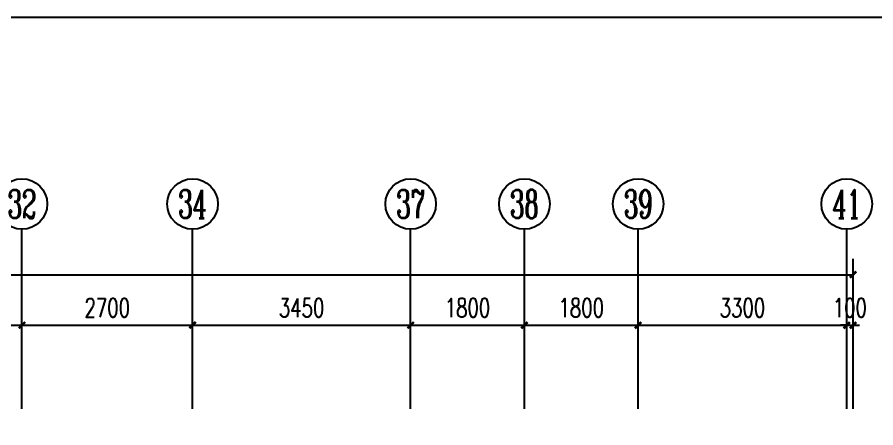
# Model space of a CAD drawing. Extents: x -993182 to -819982, y 169304 to 600104.
# Drawn here: x -939675 to -926088, y 321299 to 327804 of the extents above; entities that cross this region are included whole.
import ezdxf
from ezdxf.enums import TextEntityAlignment as Align

# ---------------------------------------------------------------- set-up
doc = ezdxf.new("R2010")
doc.units = 0
doc.header["$LTSCALE"] = 1000
doc.header["$MEASUREMENT"] = 0
for name, color, linetype in [('AXIS', 3, 'Continuous'), ('AXIS_TEXT', 7, 'Continuous'), ('表格', 157, 'Continuous'), ('面层', 215, 'Continuous')]:
    doc.layers.add(name, color=color, linetype=linetype)
doc.styles.add('_TCH_AXIS', font='COMPLEX', dxfattribs={"bigfont": 'GBCBIG'})
doc.styles.add('_TCH_DIM_T3', font='SIMPLEX', dxfattribs={"width": 0.705882, "bigfont": 'GBCBIG'})
doc.styles.add('COMPLEX', font='COMPLEX')
doc.dimstyles.new('_TCH_ARCH&&100', dxfattribs={"dimtxt": 297.5, "dimasz": 100, "dimexe": 250, "dimexo": 300, "dimgap": 126.25, "dimtad": 1, "dimdec": 0, "dimzin": 0, "dimdsep": 46, "dimtxsty": '_TCH_DIM_T3', "dimblk": 'ARCHTICK', "dimcen": 0.09, "dimclrt": 7, "dimazin": 2, "dimtfac": 1, "dimtdec": 0, "dimtix": 1, "dimtmove": 2, "dimatfit": 3, "dimfxl": 0, "dimtolj": 1, "dimtzin": 0, "dimarcsym": 0})

# ---------------------------------------------------------------- blocks, each defined once
blk = doc.blocks.new('_AXISO')
blk.add_circle((0, 0), 0.5)
at = {"layer": 'AXIS_TEXT', "style": 'COMPLEX', "width": 1.041667}
blk.add_attdef('A', text='', height=0.56, dxfattribs=at).set_placement((-0.25, -0.28), (0.25, -0.28), align=Align.FIT)
blk = doc.blocks.new('_ArchTick')
at = {"color": 0, "linetype": 'ByBlock', "const_width": 0.4}
blk.add_lwpolyline([(-0.5, -0.5), (0.5, 0.5)], dxfattribs=at)
blk = doc.blocks.new('*D862')
at = {"layer": 'AXIS', "color": 0, "lineweight": -2}
for p, q in [((-343309, -422720), (-343309, -420344)), ((-287609, -422720), (-287609, -420344)), ((-343309, -420594), (-287609, -420594))]:
    blk.add_line(p, q, dxfattribs=at)
at = {"layer": 'Defpoints', "color": 0}
for p in [(-287609, -420594), (-343309, -423020), (-287609, -423020)]:
    blk.add_point(p, dxfattribs=at)
at = {"layer": 'AXIS', "color": 0, "lineweight": -2, "xscale": 100, "yscale": 100, "zscale": 100, "rotation": 180}
blk.add_blockref('_ArchTick', (-343309, -420594), dxfattribs=at)
at = {"layer": 'AXIS', "color": 0, "lineweight": -2, "xscale": 100, "yscale": 100, "zscale": 100}
blk.add_blockref('_ArchTick', (-287609, -420594), dxfattribs=at)
at = {"layer": 'AXIS', "color": 7, "insert": (-315459, -420319), "char_height": 297.5, "attachment_point": 5, "style": '_TCH_DIM_T3'}
blk.add_mtext('\\A1;55700', dxfattribs=at)
blk = doc.blocks.new('*D879')
at = {"layer": 'AXIS', "color": 0, "lineweight": -2}
for p, q in [((-302759, -422720), (-302759, -421144)), ((-300759, -422720), (-300759, -421144)), ((-302759, -421394), (-300759, -421394))]:
    blk.add_line(p, q, dxfattribs=at)
at = {"layer": 'Defpoints', "color": 0}
for p in [(-300759, -421394), (-302759, -423020), (-300759, -423020)]:
    blk.add_point(p, dxfattribs=at)
at = {"layer": 'AXIS', "color": 0, "lineweight": -2, "xscale": 100, "yscale": 100, "zscale": 100, "rotation": 180}
blk.add_blockref('_ArchTick', (-302759, -421394), dxfattribs=at)
at = {"layer": 'AXIS', "color": 0, "lineweight": -2, "xscale": 100, "yscale": 100, "zscale": 100}
blk.add_blockref('_ArchTick', (-300759, -421394), dxfattribs=at)
at = {"layer": 'AXIS', "color": 7, "insert": (-301759, -421119), "char_height": 297.5, "attachment_point": 5, "style": '_TCH_DIM_T3'}
blk.add_mtext('\\A1;2000', dxfattribs=at)
blk = doc.blocks.new('*D880')
at = {"layer": 'AXIS', "color": 0, "lineweight": -2}
for p, q in [((-300759, -422720), (-300759, -421144)), ((-298059, -422720), (-298059, -421144)), ((-300759, -421394), (-298059, -421394))]:
    blk.add_line(p, q, dxfattribs=at)
at = {"layer": 'Defpoints', "color": 0}
for p in [(-298059, -421394), (-300759, -423020), (-298059, -423020)]:
    blk.add_point(p, dxfattribs=at)
at = {"layer": 'AXIS', "color": 0, "lineweight": -2, "xscale": 100, "yscale": 100, "zscale": 100, "rotation": 180}
blk.add_blockref('_ArchTick', (-300759, -421394), dxfattribs=at)
at = {"layer": 'AXIS', "color": 0, "lineweight": -2, "xscale": 100, "yscale": 100, "zscale": 100}
blk.add_blockref('_ArchTick', (-298059, -421394), dxfattribs=at)
at = {"layer": 'AXIS', "color": 7, "insert": (-299409, -421119), "char_height": 297.5, "attachment_point": 5, "style": '_TCH_DIM_T3'}
blk.add_mtext('\\A1;2700', dxfattribs=at)
blk = doc.blocks.new('*D881')
at = {"layer": 'AXIS', "color": 0, "lineweight": -2}
for p, q in [((-298059, -422720), (-298059, -421144)), ((-294609, -422720), (-294609, -421144)), ((-298059, -421394), (-294609, -421394))]:
    blk.add_line(p, q, dxfattribs=at)
at = {"layer": 'Defpoints', "color": 0}
for p in [(-294609, -421394), (-298059, -423020), (-294609, -423020)]:
    blk.add_point(p, dxfattribs=at)
at = {"layer": 'AXIS', "color": 0, "lineweight": -2, "xscale": 100, "yscale": 100, "zscale": 100, "rotation": 180}
blk.add_blockref('_ArchTick', (-298059, -421394), dxfattribs=at)
at = {"layer": 'AXIS', "color": 0, "lineweight": -2, "xscale": 100, "yscale": 100, "zscale": 100}
blk.add_blockref('_ArchTick', (-294609, -421394), dxfattribs=at)
at = {"layer": 'AXIS', "color": 7, "insert": (-296334, -421119), "char_height": 297.5, "attachment_point": 5, "style": '_TCH_DIM_T3'}
blk.add_mtext('\\A1;3450', dxfattribs=at)
blk = doc.blocks.new('*D882')
at = {"layer": 'AXIS', "color": 0, "lineweight": -2}
for p, q in [((-294609, -422720), (-294609, -421144)), ((-292809, -422720), (-292809, -421144)), ((-294609, -421394), (-292809, -421394))]:
    blk.add_line(p, q, dxfattribs=at)
at = {"layer": 'Defpoints', "color": 0}
for p in [(-292809, -421394), (-294609, -423020), (-292809, -423020)]:
    blk.add_point(p, dxfattribs=at)
at = {"layer": 'AXIS', "color": 0, "lineweight": -2, "xscale": 100, "yscale": 100, "zscale": 100, "rotation": 180}
blk.add_blockref('_ArchTick', (-294609, -421394), dxfattribs=at)
at = {"layer": 'AXIS', "color": 0, "lineweight": -2, "xscale": 100, "yscale": 100, "zscale": 100}
blk.add_blockref('_ArchTick', (-292809, -421394), dxfattribs=at)
at = {"layer": 'AXIS', "color": 7, "insert": (-293709, -421119), "char_height": 297.5, "attachment_point": 5, "style": '_TCH_DIM_T3'}
blk.add_mtext('\\A1;1800', dxfattribs=at)
blk = doc.blocks.new('*D883')
at = {"layer": 'AXIS', "color": 0, "lineweight": -2}
for p, q in [((-292809, -422720), (-292809, -421144)), ((-291009, -422720), (-291009, -421144)), ((-292809, -421394), (-291009, -421394))]:
    blk.add_line(p, q, dxfattribs=at)
at = {"layer": 'Defpoints', "color": 0}
for p in [(-291009, -421394), (-292809, -423020), (-291009, -423020)]:
    blk.add_point(p, dxfattribs=at)
at = {"layer": 'AXIS', "color": 0, "lineweight": -2, "xscale": 100, "yscale": 100, "zscale": 100, "rotation": 180}
blk.add_blockref('_ArchTick', (-292809, -421394), dxfattribs=at)
at = {"layer": 'AXIS', "color": 0, "lineweight": -2, "xscale": 100, "yscale": 100, "zscale": 100}
blk.add_blockref('_ArchTick', (-291009, -421394), dxfattribs=at)
at = {"layer": 'AXIS', "color": 7, "insert": (-291909, -421119), "char_height": 297.5, "attachment_point": 5, "style": '_TCH_DIM_T3'}
blk.add_mtext('\\A1;1800', dxfattribs=at)
blk = doc.blocks.new('*D884')
at = {"layer": 'AXIS', "color": 0, "lineweight": -2}
for p, q in [((-291009, -422720), (-291009, -421144)), ((-287709, -422720), (-287709, -421144)), ((-291009, -421394), (-287709, -421394))]:
    blk.add_line(p, q, dxfattribs=at)
at = {"layer": 'Defpoints', "color": 0}
for p in [(-287709, -421394), (-291009, -423020), (-287709, -423020)]:
    blk.add_point(p, dxfattribs=at)
at = {"layer": 'AXIS', "color": 0, "lineweight": -2, "xscale": 100, "yscale": 100, "zscale": 100, "rotation": 180}
blk.add_blockref('_ArchTick', (-291009, -421394), dxfattribs=at)
at = {"layer": 'AXIS', "color": 0, "lineweight": -2, "xscale": 100, "yscale": 100, "zscale": 100}
blk.add_blockref('_ArchTick', (-287709, -421394), dxfattribs=at)
at = {"layer": 'AXIS', "color": 7, "insert": (-289359, -421119), "char_height": 297.5, "attachment_point": 5, "style": '_TCH_DIM_T3'}
blk.add_mtext('\\A1;3300', dxfattribs=at)
blk = doc.blocks.new('*D885')
at = {"layer": 'AXIS', "color": 0, "lineweight": -2}
for p, q in [((-287709, -422720), (-287709, -421144)), ((-287609, -422720), (-287609, -421144)), ((-287709, -421394), (-287809, -421394)), ((-287709, -421394), (-287609, -421394)), ((-287609, -421394), (-287509, -421394))]:
    blk.add_line(p, q, dxfattribs=at)
at = {"layer": 'Defpoints', "color": 0}
for p in [(-287609, -421394), (-287709, -423020), (-287609, -423020)]:
    blk.add_point(p, dxfattribs=at)
at = {"layer": 'AXIS', "color": 0, "lineweight": -2, "xscale": 100, "yscale": 100, "zscale": 100}
blk.add_blockref('_ArchTick', (-287709, -421394), dxfattribs=at)
at = {"layer": 'AXIS', "color": 0, "lineweight": -2, "xscale": 100, "yscale": 100, "zscale": 100, "rotation": 180}
blk.add_blockref('_ArchTick', (-287609, -421394), dxfattribs=at)
at = {"layer": 'AXIS', "color": 7, "insert": (-287659, -421119), "char_height": 297.5, "attachment_point": 5, "style": '_TCH_DIM_T3'}
blk.add_mtext('\\A1;100', dxfattribs=at)
blk = doc.blocks.new('5#、7#楼参照')
at = {"layer": 'AXIS'}
for p, q in [((-300758.8, -422074.7), (-300758.8, -419874.4)), ((-298058.8, -422074.7), (-298058.8, -419874.4)), ((-294608.8, -422074.7), (-294608.8, -419874.4)), ((-292808.8, -422074.7), (-292808.8, -419874.4)), ((-291008.8, -422074.7), (-291008.8, -419874.4)), ((-287708.8, -422074.7), (-287708.8, -419874.4))]:
    blk.add_line(p, q, dxfattribs=at)
at = {"layer": '表格'}
blk.add_lwpolyline([(-351842.7, -416515.5), (-278242.7, -416515.5)], dxfattribs=at)
at = {"layer": 'AXIS'}
ref = blk.add_blockref('_AXISO', (-300758.8, -419474.4), dxfattribs=dict(at, xscale=800, yscale=800, zscale=800))
ref.add_attrib('A', '32', dxfattribs={"layer": 'AXIS_TEXT', "height": 452.55, "style": '_TCH_AXIS', "width": 0.636364}).set_placement((-300985.1, -419700.7), (-300532.5, -419700.7), align=Align.FIT)
ref = blk.add_blockref('_AXISO', (-298058.8, -419474.4), dxfattribs=dict(at, xscale=800, yscale=800, zscale=800))
ref.add_attrib('A', '34', dxfattribs={"layer": 'AXIS_TEXT', "height": 452.55, "style": '_TCH_AXIS', "width": 0.6}).set_placement((-298285.1, -419700.7), (-297832.5, -419700.7), align=Align.FIT)
ref = blk.add_blockref('_AXISO', (-294608.8, -419474.4), dxfattribs=dict(at, xscale=800, yscale=800, zscale=800))
ref.add_attrib('A', '37', dxfattribs={"layer": 'AXIS_TEXT', "height": 452.55, "style": '_TCH_AXIS', "width": 0.636364}).set_placement((-294835.1, -419700.7), (-294382.5, -419700.7), align=Align.FIT)
ref = blk.add_blockref('_AXISO', (-292808.8, -419474.4), dxfattribs=dict(at, xscale=800, yscale=800, zscale=800))
ref.add_attrib('A', '38', dxfattribs={"layer": 'AXIS_TEXT', "height": 452.55, "style": '_TCH_AXIS', "width": 0.636364}).set_placement((-293035.1, -419700.7), (-292582.5, -419700.7), align=Align.FIT)
ref = blk.add_blockref('_AXISO', (-291008.8, -419474.4), dxfattribs=dict(at, xscale=800, yscale=800, zscale=800))
ref.add_attrib('A', '39', dxfattribs={"layer": 'AXIS_TEXT', "height": 452.55, "style": '_TCH_AXIS', "width": 0.636364}).set_placement((-291235.1, -419700.7), (-290782.5, -419700.7), align=Align.FIT)
ref = blk.add_blockref('_AXISO', (-287708.8, -419474.4), dxfattribs=dict(at, xscale=800, yscale=800, zscale=800))
ref.add_attrib('A', '41', dxfattribs={"layer": 'AXIS_TEXT', "height": 452.55, "style": '_TCH_AXIS', "width": 0.7}).set_placement((-287935.1, -419700.7), (-287482.5, -419700.7), align=Align.FIT)
for p1, p2, distance, picture, middle in [((-343308.8, -423020), (-287608.8, -423020), 2425.6, '*D862', (-315458.8, -420319.4)), ((-302758.8, -423020), (-300758.8, -423020), 1625.6, '*D879', (-301758.8, -421119.4)), ((-300758.8, -423020), (-298058.8, -423020), 1625.6, '*D880', (-299408.8, -421119.4)), ((-298058.8, -423020), (-294608.8, -423020), 1625.6, '*D881', (-296333.8, -421119.4)), ((-294608.8, -423020), (-292808.8, -423020), 1625.6, '*D882', (-293708.8, -421119.4)), ((-292808.8, -423020), (-291008.8, -423020), 1625.6, '*D883', (-291908.8, -421119.4)), ((-291008.8, -423020), (-287708.8, -423020), 1625.6, '*D884', (-289358.8, -421119.4)), ((-287708.8, -423020), (-287608.8, -423020), 1625.6, '*D885', (-287658.8, -421119.4))]:
    dim = blk.add_aligned_dim(p1=p1, p2=p2, distance=distance, dimstyle='_TCH_ARCH&&100', dxfattribs=at)
    dim.commit()
    dim.dimension.update_dxf_attribs({"geometry": picture, "text_midpoint": middle})

msp = doc.modelspace()

# ---------------------------------------------------------------- block references
at = {"layer": '面层'}
msp.add_blockref('5#、7#楼参照', (-638840, 744319), dxfattribs=at)

doc.saveas('drawing.dxf')
